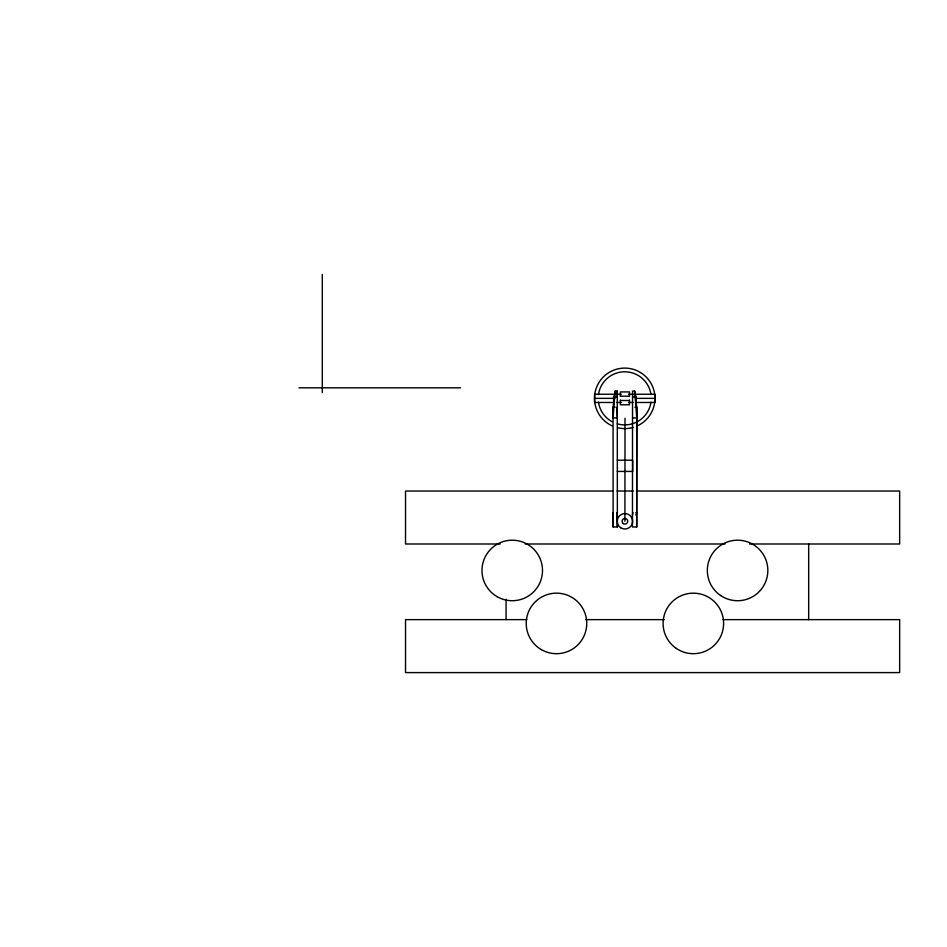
<?xml version="1.0" encoding="UTF-8"?>
<svg xmlns="http://www.w3.org/2000/svg" width="947" height="947" viewBox="0 0 947 947"><rect width="100%" height="100%" fill="white"/><g stroke="black" fill="none" stroke-linecap="round" stroke-linejoin="round"><path stroke-width="1.42" d="M617.03 407.21L617.29 417.899L613.052 417.899L613.052 407.21L615.159 391.064L617.278 391.064L617.373 526.982L613.135 526.982L613.052 407.21L615.171 407.21M624.913 521.288L625.008 418.302M632.549 417.899L636.775 417.899L634.668 391.064L632.549 391.064L632.454 526.982L636.692 526.982L636.775 407.21L634.668 391.064M636.692 526.982L636.775 407.21L634.928 407.21M632.454 515.002L632.987 512.564M613.052 417.899L615.159 391.064M635.839 515.002L636.692 512.564L635.899 512.564M298.98 387.808L460.42 387.808M621.22 394.236L594.657 394.236L594.657 402.475L613.845 402.475M628.607 394.236L655.182 394.236L655.182 402.475L635.982 402.475M620.38 396.213L629.459 396.213M615.159 396.888L617.278 396.888L617.278 391.064M632.549 396.888L634.668 396.888M594.657 398.356L614.828 398.356M636.443 398.356L655.182 398.356M620.38 400.498L629.459 400.498M616.793 402.475L621.22 402.475M628.607 402.475L633.034 402.475M617.326 460.206L632.691 460.206L632.679 471.428L617.337 471.428M612.638 491.031L405.529 491.031L405.529 543.992L500.205 543.992M617.077 491.031L633.354 491.031M636.313 491.031L899.65 491.031L899.65 543.992L749.633 543.992M616.852 512.564L617.373 526.982M525.254 543.992L725.082 543.992M526.84 619.634L405.529 619.634L405.529 672.595L899.65 672.595L899.65 619.634L723.058 619.634M585.779 619.634L664.427 619.634M808.679 543.992L808.679 619.634M636.266 396.166L636.266 400.545M629.459 396.367L629.459 391.928L620.38 391.928L620.38 396.367M629.459 400.013L629.459 404.783L620.38 404.783L620.38 400.013M613.573 396.166L613.573 400.545M613.135 512.564L613.135 526.982M506.065 599.273L506.065 619.634M322.3 274.405L322.3 392.591M612.153 425.878A30.257 30.257 0 0 1 600.943 379.652A30.257 30.257 0 0 1 648.517 379.652A30.257 30.257 0 0 1 637.295 425.878M633.247 427.393A30.257 30.257 0 0 1 618.296 427.926M651.003 402.132A26.54 26.54 0 0 1 617.255 423.818M612.011 421.652A26.54 26.54 0 0 1 598.457 402.132M598.457 394.579A26.54 26.54 0 0 1 651.003 394.579M497.116 596.669A30.257 30.257 0 0 0 542.501 570.461A30.257 30.257 0 0 0 497.116 544.253A30.257 30.257 0 0 0 497.116 596.669M541.353 649.63A30.257 30.257 0 0 0 586.749 623.422A30.257 30.257 0 0 0 541.353 597.214A30.257 30.257 0 0 0 541.353 649.63M676.383 648.482A30.257 30.257 0 0 0 723.532 625.576A30.257 30.257 0 0 0 680.124 596.208A30.257 30.257 0 0 0 676.383 648.482M720.631 595.521A30.257 30.257 0 0 0 767.768 572.627A30.257 30.257 0 0 0 724.36 543.247A30.257 30.257 0 0 0 720.631 595.521M620.593 527.68A7.718 7.718 0 0 0 632.608 521.844A7.718 7.718 0 0 0 621.54 514.351A7.718 7.718 0 0 0 620.593 527.68M623.304 523.584A2.805 2.805 0 0 0 627.707 521.548A2.805 2.805 0 0 0 623.742 518.743A2.805 2.805 0 0 0 623.304 523.584"/></g></svg>
